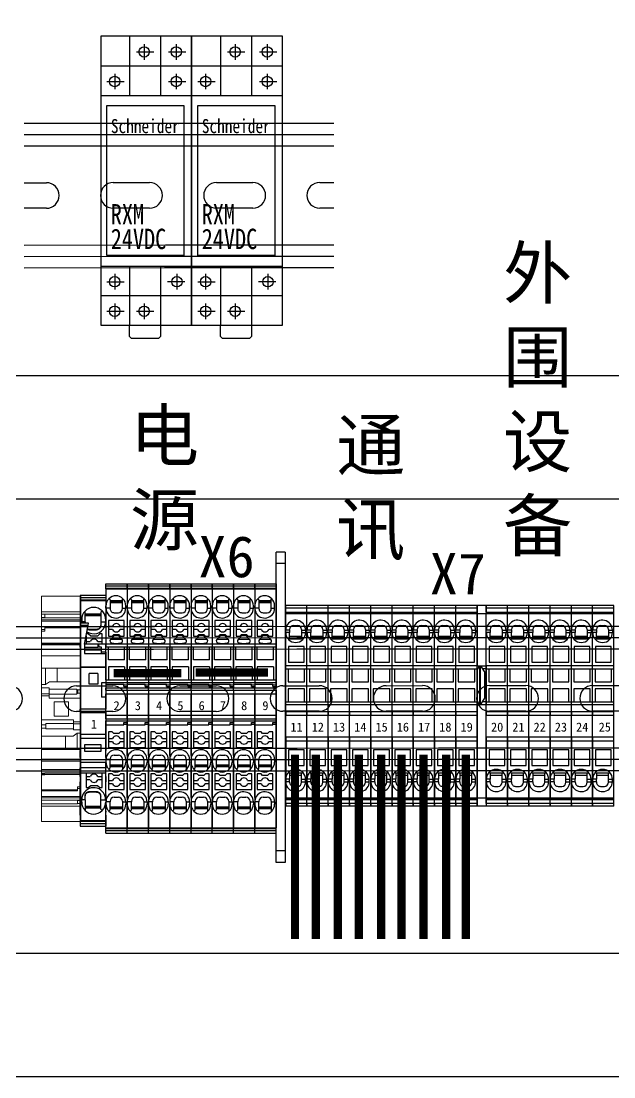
# Model space of a CAD drawing. Header units: millimetres. Extents: x -3630 to 1270, y -52213 to -49192.
# Drawn here: x -1520.9 to -1377.3, y -52045 to -51789.1 of the extents above; entities that cross this region are included whole.
import ezdxf

# ---------------------------------------------------------------- set-up
doc = ezdxf.new("R2010")
doc.units = ezdxf.units.MM
doc.layers.add('03-电路图形与符号及连接细实线', color=7, linetype='Continuous', lineweight=9)
doc.layers.add('L', color=3, linetype='Continuous')
doc.styles.get("Standard").update_dxf_attribs({"font": 'arial.ttf'})
doc.styles.add('楷体', font='', dxfattribs={"width": 0.8})
doc.styles.get('楷体').set_extended_font_data('FangSong')

# ---------------------------------------------------------------- blocks, each defined once
blk = doc.blocks.new('35mm导轨')
at = {"color": 7, "linetype": 'Continuous'}
for p, q in [((0, 0), (0, -34.03)), ((5.5, 0), (5.5, -34.28)), ((14.4, -5.4), (14.4, 0)), ((20.6, 0), (20.6, -5.4)), ((29.5, 0), (29.5, -34.28)), ((35, 0), (35, -34.53)), ((14.4, -30.4), (14.4, -21.6)), ((20.6, -21.6), (20.6, -30.4)), ((0, -40.03), (0, -75)), ((5.5, -40.28), (5.5, -75)), ((29.5, -40.28), (29.5, -75)), ((35, -40.53), (35, -75)), ((14.4, -55.4), (14.4, -46.6)), ((20.6, -46.6), (20.6, -55.4)), ((14.4, -75), (14.4, -71.6)), ((20.6, -71.6), (20.6, -75))]:
    blk.add_line(p, q, dxfattribs=at)
at = {"color": 2, "linetype": 'Continuous'}
for p, q in [((2.75, 0), (2.75, -34.4)), ((32.25, 0), (32.25, -34.15)), ((2.75, -40.4), (2.75, -75)), ((32.25, -40.15), (32.25, -75))]:
    blk.add_line(p, q, dxfattribs=at)
for p, q in [((0, -34.03), (0, -40.03)), ((5.5, -34.28), (5.5, -40.28)), ((29.5, -34.28), (29.5, -40.28)), ((35, -34.53), (35, -40.53))]:
    blk.add_line(p, q)
at = {"color": 2}
for p, q in [((2.75, -34.4), (2.75, -40.4)), ((32.25, -34.15), (32.25, -40.15))]:
    blk.add_line(p, q, dxfattribs=at)
at = {"color": 7, "linetype": 'Continuous'}
for centre, start, end in [((17.5, -5.4), 180, 0), ((17.5, -21.6), 0, 180), ((17.5, -30.4), 180, 0), ((17.5, -46.6), 0, 180), ((17.5, -55.4), 180, 0), ((17.5, -71.6), 0, 180)]:
    blk.add_arc(centre, 3.1, start, end, dxfattribs=at)
blk = doc.blocks.new('CLIPFIX_35-select__2', base_point=(-143.27, 65.5))
at = {"color": 7, "linetype": 'Continuous'}
for p, q in [((-143.27, 75), (-143.27, 65.5)), ((-139.54, 75), (-143.27, 75)), ((-138.98, 75), (-139.54, 75)), ((-139.54, 65.5), (-139.54, 75)), ((-138.98, 75), (-138.98, 66.3)), ((-138.98, 75), (-138.05, 75)), ((-138.05, 75), (-137.54, 75)), ((-138.05, 75), (-138.05, 65.5)), ((-137.54, 65.5), (-137.54, 75)), ((-137.54, 75), (-137.22, 75)), ((-137.22, 65.5), (-137.22, 75)), ((-137.22, 75), (-135.81, 75)), ((-135.81, 75), (-135.81, 66.3)), ((-135.6, 75), (-135.81, 75)), ((-135.6, 75), (-131.93, 75)), ((-135.6, 66.3), (-135.6, 75)), ((-131.74, 75), (-131.93, 75)), ((-131.93, 74.2), (-131.93, 75)), ((-131.88, 74.2), (-131.93, 74.2)), ((-131.88, 74.2), (-131.88, 65.5)), ((-131.74, 75), (-131.74, 65.5)), ((-131.74, 75), (-131.55, 75)), ((-131.55, 74.2), (-131.55, 75)), ((-131.55, 75), (-130.61, 75)), ((-131.47, 74.2), (-131.55, 74.2)), ((-131.47, 74.2), (-131.47, 65.5)), ((-128.59, 75), (-130.61, 75)), ((-128.59, 75), (-128.15, 75)), ((-128.15, 65.5), (-128.15, 75)), ((-125.82, 75), (-128.15, 75)), ((-125.82, 75), (-125.82, 65.5)), ((-125.82, 75), (-122.57, 75)), ((-122.57, 75), (-122.57, 67.36)), ((-122.57, 75), (-120.62, 75)), ((-120.62, 74), (-120.62, 75)), ((-120.62, 75), (-119.81, 75)), ((-119.81, 74), (-119.81, 75)), ((-119.81, 75), (-118.61, 75)), ((-118.61, 67.3), (-118.61, 75)), ((-112.82, 75), (-118.61, 75)), ((-112.82, 75), (-112.82, 73.2)), ((-112.82, 75), (-112.35, 75)), ((-112.35, 75), (-112.35, 73.2)), ((-110.87, 75), (-112.35, 75)), ((-110.87, 75), (-110.87, 73.2)), ((-110.87, 75), (-110.07, 75)), ((-110.07, 74.09), (-110.07, 75)), ((-106.12, 75), (-110.07, 75)), ((-106.12, 65.5), (-106.12, 75)), ((-103.12, 75), (-106.12, 75)), ((-103.12, 65.5), (-103.12, 75)), ((-103.12, 75), (-100.47, 75)), ((-100.47, 66.3), (-100.47, 75)), ((-100.2, 75), (-100.47, 75)), ((-100.07, 75), (-100.2, 75)), ((-100.2, 75), (-100.2, 65.5)), ((-100.07, 66.3), (-100.07, 75)), ((-97.11, 75), (-100.07, 75)), ((-96.69, 75), (-97.11, 75)), ((-97.11, 75), (-97.11, 74.2)), ((-96.69, 74.2), (-97.11, 74.2)), ((-96.69, 74.2), (-96.69, 75)), ((-94.73, 75), (-96.69, 75)), ((-96.34, 74.2), (-96.69, 74.2)), ((-96.34, 74.2), (-96.34, 65.5)), ((-96.14, 74.2), (-96.34, 74.2)), ((-96.14, 65.5), (-96.14, 74.2)), ((-94.73, 65.5), (-94.73, 75)), ((-94.4, 75), (-94.73, 75)), ((-94.4, 65.5), (-94.4, 75)), ((-93.9, 75), (-94.4, 75)), ((-93.9, 65.5), (-93.9, 75)), ((-93.81, 75), (-93.9, 75)), ((-93.81, 74.2), (-93.81, 75)), ((-93.04, 75), (-93.81, 75)), ((-93.04, 74.2), (-93.81, 74.2)), ((-93.04, 75), (-93.04, 74.2)), ((-93.04, 75), (-92.4, 75)), ((-93.04, 74.2), (-92.97, 74.2)), ((-92.97, 65.5), (-92.97, 74.2)), ((-92.4, 75), (-92.4, 65.5)), ((-88.67, 75), (-92.4, 75)), ((-88.67, 75), (-88.67, 65.5)), ((-120.62, 74), (-120.81, 74)), ((-120.81, 67.3), (-120.81, 74)), ((-120.62, 74), (-119.81, 74)), ((-119.51, 74), (-119.81, 74)), ((-119.51, 67.3), (-119.51, 74)), ((-114.25, 72), (-117.7, 72)), ((-117.7, 72), (-117.7, 68.5)), ((-114.25, 68.5), (-114.25, 72)), ((-113.33, 73.2), (-113.33, 65.5)), ((-113.33, 73.2), (-112.82, 73.2)), ((-112.82, 73.2), (-112.43, 73.2)), ((-112.43, 66.5), (-112.43, 73.2)), ((-112.35, 73.2), (-112.43, 73.2)), ((-111.14, 73.2), (-112.35, 73.2)), ((-111.14, 73.2), (-111.14, 66.5)), ((-111.14, 73.2), (-110.87, 73.2)), ((-106.12, 74.09), (-110.07, 74.09)), ((-110.07, 74.09), (-109.37, 73.14)), ((-109.37, 65.5), (-109.37, 73.14)), ((-122.57, 69.22), (-125.82, 69.22)), ((-109.37, 71.28), (-106.12, 71.28)), ((-121.88, 66.41), (-122.57, 67.36)), ((-120.81, 67.3), (-121.07, 67.3)), ((-121.07, 65.5), (-121.07, 67.3)), ((-120.81, 67.3), (-119.6, 67.3)), ((-119.6, 65.5), (-119.6, 67.3)), ((-119.6, 67.3), (-119.51, 67.3)), ((-119.12, 67.3), (-119.51, 67.3)), ((-119.12, 67.3), (-119.12, 65.5)), ((-118.61, 67.3), (-119.12, 67.3)), ((-117.7, 68.5), (-114.25, 68.5)), ((-139.54, 65.5), (-143.27, 65.5)), ((-138.9, 65.5), (-139.54, 65.5)), ((-138.9, 66.3), (-138.98, 66.3)), ((-138.9, 66.3), (-138.14, 66.3)), ((-138.9, 65.5), (-138.9, 66.3)), ((-138.9, 65.5), (-138.14, 65.5)), ((-138.14, 66.3), (-138.14, 65.5)), ((-138.14, 65.5), (-138.05, 65.5)), ((-138.05, 65.5), (-137.54, 65.5)), ((-137.22, 65.5), (-137.54, 65.5)), ((-135.26, 65.5), (-137.22, 65.5)), ((-135.81, 66.3), (-135.6, 66.3)), ((-135.6, 66.3), (-135.26, 66.3)), ((-135.26, 66.3), (-134.84, 66.3)), ((-135.26, 66.3), (-135.26, 65.5)), ((-135.26, 65.5), (-134.84, 65.5)), ((-134.84, 65.5), (-134.84, 66.3)), ((-134.84, 65.5), (-131.88, 65.5)), ((-131.88, 65.5), (-131.74, 65.5)), ((-131.74, 65.5), (-131.47, 65.5)), ((-130.61, 65.5), (-131.47, 65.5)), ((-130.61, 65.5), (-128.59, 65.5)), ((-128.59, 65.5), (-128.15, 65.5)), ((-128.15, 65.5), (-125.82, 65.5)), ((-121.88, 66.41), (-125.82, 66.41)), ((-121.88, 65.5), (-125.82, 65.5)), ((-121.88, 65.5), (-121.88, 66.41)), ((-121.07, 65.5), (-121.88, 65.5)), ((-121.07, 65.5), (-119.6, 65.5)), ((-119.12, 65.5), (-119.6, 65.5)), ((-119.12, 65.5), (-113.33, 65.5)), ((-113.33, 65.5), (-112.14, 65.5)), ((-112.43, 66.5), (-112.31, 66.5)), ((-112.14, 66.27), (-112.31, 66.5)), ((-112.31, 66.5), (-111.22, 66.5)), ((-112.14, 65.5), (-112.14, 66.27)), ((-112.14, 66.27), (-111.33, 66.27)), ((-112.14, 65.5), (-111.33, 65.5)), ((-111.22, 66.5), (-111.33, 66.27)), ((-111.33, 66.27), (-111.33, 65.5)), ((-111.33, 65.5), (-109.37, 65.5)), ((-111.22, 66.5), (-111.14, 66.5)), ((-109.37, 65.5), (-106.12, 65.5)), ((-103.12, 65.5), (-106.12, 65.5)), ((-103.12, 65.5), (-100.4, 65.5)), ((-100.47, 66.3), (-100.4, 66.3)), ((-100.4, 66.3), (-100.4, 65.5)), ((-100.4, 65.5), (-100.2, 65.5)), ((-100.2, 65.5), (-100.02, 65.5)), ((-100.07, 66.3), (-100.02, 66.3)), ((-100.02, 66.3), (-100.02, 65.5)), ((-100.02, 65.5), (-96.34, 65.5)), ((-96.34, 65.5), (-96.14, 65.5)), ((-96.14, 65.5), (-94.73, 65.5)), ((-94.73, 65.5), (-94.4, 65.5)), ((-94.4, 65.5), (-93.9, 65.5)), ((-93.9, 65.5), (-92.97, 65.5)), ((-92.97, 65.5), (-92.4, 65.5)), ((-92.4, 65.5), (-88.67, 65.5))]:
    blk.add_line(p, q, dxfattribs=at)
at = {"color": 2, "linetype": 'Continuous'}
for p, q in [((-130.61, 75), (-130.61, 65.5)), ((-128.59, 75), (-128.59, 65.5))]:
    blk.add_line(p, q, dxfattribs=at)
blk = doc.blocks.new('ST_2_5-select__2', base_point=(-161.48, 74.58))
at = {"color": 7, "linetype": 'Continuous'}
for p, q in [((-161.48, 79.73), (-161.48, 74.58)), ((-160.84, 79.73), (-161.48, 79.73)), ((-160.84, 79.73), (-160.84, 74.58)), ((-159.88, 79.73), (-160.84, 79.73)), ((-159.88, 74.58), (-159.88, 79.73)), ((-159.78, 79.73), (-159.88, 79.73)), ((-159.78, 79.73), (-159.78, 74.58)), ((-159.52, 79.73), (-159.78, 79.73)), ((-159.52, 79.73), (-159.52, 74.58)), ((-146.9, 79.73), (-159.52, 79.73)), ((-155.56, 79.38), (-154.96, 79.38)), ((-146.9, 79.73), (-146.9, 74.58)), ((-146.18, 79.73), (-146.9, 79.73)), ((-138.18, 79.73), (-146.18, 79.73)), ((-146.18, 79.16), (-146.18, 79.73)), ((-137.47, 79.73), (-138.18, 79.73)), ((-138.18, 79.16), (-138.18, 79.73)), ((-137.47, 79.73), (-137.47, 74.58)), ((-135.79, 79.73), (-137.47, 79.73)), ((-135.79, 79.73), (-135.79, 74.58)), ((-134.87, 79.73), (-135.79, 79.73)), ((-134.87, 79.73), (-134.87, 74.58)), ((-129.6, 79.73), (-134.87, 79.73)), ((-129.6, 79.73), (-129.6, 74.58)), ((-128.67, 79.73), (-129.6, 79.73)), ((-128.67, 79.73), (-128.67, 74.58)), ((-114.84, 79.73), (-128.67, 79.73)), ((-118.81, 79.38), (-119.41, 79.38)), ((-114.84, 79.73), (-114.84, 74.58)), ((-114.59, 79.73), (-114.84, 79.73)), ((-114.59, 79.73), (-114.59, 74.58)), ((-114.49, 79.73), (-114.59, 79.73)), ((-114.49, 74.58), (-114.49, 79.73)), ((-113.52, 79.73), (-114.49, 79.73)), ((-113.52, 79.73), (-113.52, 74.58)), ((-112.88, 79.73), (-113.52, 79.73)), ((-112.88, 79.73), (-112.88, 74.58)), ((-156.68, 76.53), (-156.68, 77.43)), ((-155.68, 78.43), (-155.56, 78.43)), ((-155.56, 78.43), (-154.96, 78.43)), ((-154.96, 78.43), (-154.03, 78.43)), ((-154.03, 78.43), (-154.03, 75.53)), ((-154.03, 78.43), (-153.41, 78.43)), ((-153.41, 78.43), (-153.41, 78.58)), ((-153.41, 75.53), (-153.41, 78.43)), ((-151.58, 79.08), (-151.58, 75.28)), ((-147.78, 79.08), (-151.58, 79.08)), ((-147.78, 75.28), (-147.78, 79.08)), ((-146.18, 75.16), (-146.18, 79.16)), ((-143.03, 79.16), (-146.18, 79.16)), ((-143.03, 75.16), (-143.03, 79.16)), ((-141.33, 79.16), (-141.33, 75.16)), ((-138.18, 79.16), (-141.33, 79.16)), ((-138.18, 75.16), (-138.18, 79.16)), ((-122.78, 79.08), (-126.58, 79.08)), ((-126.58, 79.08), (-126.58, 75.28)), ((-122.78, 75.28), (-122.78, 79.08)), ((-120.96, 78.43), (-120.96, 78.58)), ((-120.96, 75.53), (-120.96, 78.43)), ((-120.33, 78.43), (-120.96, 78.43)), ((-120.33, 78.43), (-120.33, 75.53)), ((-119.41, 78.43), (-120.33, 78.43)), ((-118.81, 78.43), (-119.41, 78.43)), ((-118.68, 78.43), (-118.81, 78.43)), ((-117.68, 76.53), (-117.68, 77.43)), ((-160.84, 74.58), (-161.48, 74.58)), ((-159.88, 74.58), (-160.84, 74.58)), ((-159.88, 74.58), (-159.78, 74.58)), ((-159.78, 74.58), (-159.52, 74.58)), ((-156.56, 74.58), (-159.52, 74.58)), ((-156.56, 74.58), (-156.56, 74.8)), ((-156.56, 74.58), (-155.56, 74.58)), ((-155.56, 75.53), (-155.68, 75.53)), ((-155.56, 75.53), (-154.96, 75.53)), ((-154.96, 74.58), (-155.56, 74.58)), ((-154.03, 75.53), (-154.96, 75.53)), ((-154.96, 74.58), (-153.96, 74.58)), ((-153.41, 75.53), (-154.03, 75.53)), ((-153.96, 74.58), (-153.96, 74.8)), ((-146.9, 74.58), (-153.96, 74.58)), ((-153.41, 75.38), (-153.41, 75.53)), ((-151.58, 75.28), (-147.78, 75.28)), ((-146.18, 74.58), (-146.9, 74.58)), ((-146.18, 74.58), (-146.18, 75.16)), ((-146.18, 75.16), (-143.03, 75.16)), ((-138.18, 74.58), (-146.18, 74.58)), ((-141.33, 75.16), (-138.18, 75.16)), ((-138.18, 74.58), (-138.18, 75.16)), ((-137.47, 74.58), (-138.18, 74.58)), ((-135.79, 74.58), (-137.47, 74.58)), ((-135.79, 74.58), (-134.87, 74.58)), ((-129.6, 74.58), (-134.87, 74.58)), ((-129.6, 74.58), (-128.67, 74.58)), ((-128.67, 74.58), (-120.41, 74.58)), ((-126.58, 75.28), (-122.78, 75.28)), ((-120.96, 75.38), (-120.96, 75.53)), ((-120.96, 75.53), (-120.33, 75.53)), ((-120.41, 74.58), (-120.41, 74.8)), ((-120.41, 74.58), (-119.41, 74.58)), ((-120.33, 75.53), (-119.41, 75.53)), ((-118.81, 75.53), (-119.41, 75.53)), ((-119.41, 74.58), (-118.81, 74.58)), ((-118.81, 75.53), (-118.68, 75.53)), ((-117.81, 74.58), (-118.81, 74.58)), ((-117.81, 74.58), (-117.81, 74.8)), ((-117.81, 74.58), (-114.84, 74.58)), ((-114.59, 74.58), (-114.84, 74.58)), ((-114.49, 74.58), (-114.59, 74.58)), ((-113.52, 74.58), (-114.49, 74.58)), ((-113.52, 74.58), (-112.88, 74.58))]:
    blk.add_line(p, q, dxfattribs=at)
at = {"color": 2, "linetype": 'Continuous'}
for p, q in [((-155.56, 78.43), (-155.56, 79.38)), ((-154.96, 78.43), (-154.96, 79.38)), ((-119.41, 78.43), (-119.41, 79.38)), ((-118.81, 78.43), (-118.81, 79.38)), ((-155.56, 75.53), (-155.56, 74.58)), ((-154.96, 75.53), (-154.96, 74.58)), ((-119.41, 75.53), (-119.41, 74.58)), ((-118.81, 75.53), (-118.81, 74.58))]:
    blk.add_line(p, q, dxfattribs=at)
at = {"color": 7, "linetype": 'Continuous'}
for centre, radius, start, end in [((-155.56, 76.98), 2.4, 90, 245.3757), ((-154.96, 76.98), 2.4, 45.3088, 90), ((-119.41, 76.98), 2.4, 90, 134.6912), ((-118.81, 76.98), 2.4, 294.6243, 90), ((-155.68, 77.43), 1, 90, 180), ((-154.96, 76.98), 2.4, 314.6912, 45.3088), ((-119.41, 76.98), 2.4, 134.6912, 225.3088), ((-118.68, 77.43), 1, 360, 90), ((-155.68, 76.53), 1, 180, 270), ((-155.56, 76.98), 2.4, 245.3757, 270), ((-154.96, 76.98), 2.4, 270, 294.6243), ((-154.96, 76.98), 2.4, 294.6243, 314.6912), ((-119.41, 76.98), 2.4, 225.3088, 245.3757), ((-119.41, 76.98), 2.4, 245.3757, 270), ((-118.81, 76.98), 2.4, 270, 294.6243), ((-118.68, 76.53), 1, 270, 360)]:
    blk.add_arc(centre, radius, start, end, dxfattribs=at)
for points in [[(-153.27, 78.69), (-153.31, 78.66), (-153.34, 78.63), (-153.37, 78.61), (-153.41, 78.58)], [(-121.1, 78.69), (-121.06, 78.66), (-121.03, 78.63), (-120.99, 78.61), (-120.96, 78.58)], [(-153.27, 75.27), (-153.31, 75.3), (-153.34, 75.33), (-153.37, 75.35), (-153.41, 75.38)], [(-121.1, 75.27), (-121.06, 75.3), (-121.03, 75.33), (-120.99, 75.35), (-120.96, 75.38)]]:
    blk.add_spline(points, degree=3, dxfattribs=at)
blk = doc.blocks.new('PT_2_5-TWIN-SELECT__2_b503abecfed5f87d18ab24592fec7340')
at = {"color": 7, "linetype": 'Continuous', "lineweight": 25}
for p, q in [((-178.97, 84.88), (-178.43, 84.88)), ((-178.97, 79.73), (-178.97, 84.88)), ((-178.43, 84.88), (-177.89, 84.88)), ((-178.43, 84.88), (-178.43, 79.73)), ((-177.89, 84.88), (-177.72, 84.88)), ((-177.89, 79.73), (-177.89, 84.88)), ((-177.72, 84.88), (-164.39, 84.88)), ((-177.72, 79.73), (-177.72, 84.88)), ((-173.07, 84.53), (-173.67, 84.53)), ((-164.39, 79.73), (-164.39, 84.88)), ((-164.39, 84.88), (-163.67, 84.88)), ((-163.67, 84.23), (-163.67, 84.88)), ((-163.67, 84.88), (-155.67, 84.88)), ((-155.67, 84.23), (-155.67, 84.88)), ((-155.67, 84.88), (-154.96, 84.88)), ((-154.96, 84.88), (-154.96, 79.73)), ((-154.96, 84.88), (-154.52, 84.88)), ((-154.52, 84.88), (-154.07, 84.88)), ((-154.52, 84.08), (-154.52, 84.88)), ((-154.07, 84.88), (-153.71, 84.88)), ((-154.07, 84.08), (-154.07, 84.88)), ((-153.2, 84.88), (-153.71, 84.88)), ((-153.71, 84.88), (-153.71, 79.73)), ((-153.2, 84.88), (-152.29, 84.88)), ((-152.29, 84.88), (-147.16, 84.88)), ((-152.29, 79.73), (-152.29, 84.88)), ((-147.16, 84.88), (-146.25, 84.88)), ((-147.16, 79.73), (-147.16, 84.88)), ((-146.25, 84.88), (-145.73, 84.88)), ((-145.73, 84.88), (-145.38, 84.88)), ((-145.73, 79.73), (-145.73, 84.88)), ((-145.38, 84.08), (-145.38, 84.88)), ((-145.38, 84.88), (-144.93, 84.88)), ((-144.93, 84.88), (-119.82, 84.88)), ((-144.93, 84.08), (-144.93, 84.88)), ((-136.37, 84.53), (-135.77, 84.53)), ((-126.17, 84.53), (-125.57, 84.53)), ((-119.82, 79.73), (-119.82, 84.88)), ((-119.66, 84.88), (-119.82, 84.88)), ((-119.12, 84.88), (-119.66, 84.88)), ((-119.66, 79.73), (-119.66, 84.88)), ((-118.57, 84.88), (-119.12, 84.88)), ((-119.12, 84.88), (-119.12, 79.73)), ((-118.57, 79.73), (-118.57, 84.88)), ((-175.27, 83.73), (-175.37, 83.82)), ((-174.82, 83.73), (-175.27, 83.73)), ((-174.82, 83.73), (-174.82, 80.73)), ((-174.67, 83.73), (-174.82, 83.73)), ((-174.67, 80.73), (-174.67, 83.73)), ((-174.42, 83.73), (-174.67, 83.73)), ((-174.42, 80.73), (-174.42, 83.73)), ((-173.07, 83.73), (-174.42, 83.73)), ((-172.97, 83.73), (-173.07, 83.73)), ((-171.97, 81.73), (-171.97, 82.73)), ((-170.12, 84.13), (-170.12, 80.33)), ((-168.72, 84.13), (-170.12, 84.13)), ((-167.92, 84.13), (-168.72, 84.13)), ((-168.72, 83.14), (-168.72, 84.13)), ((-166.32, 84.13), (-167.92, 84.13)), ((-167.92, 84.13), (-167.92, 83.14)), ((-166.72, 82.83), (-166.32, 83.23)), ((-166.72, 81.63), (-166.72, 82.83)), ((-165.49, 83.61), (-166.42, 82.68)), ((-166.42, 81.77), (-166.42, 82.68)), ((-166.32, 83.23), (-166.32, 84.13)), ((-165.48, 83.63), (-165.49, 83.61)), ((-165.49, 83.61), (-165.49, 80.84)), ((-164.52, 82.23), (-164.63, 83.33)), ((-164.63, 81.13), (-164.52, 82.23)), ((-163.67, 80.3), (-163.67, 84.23)), ((-160.52, 84.23), (-163.67, 84.23)), ((-160.52, 84.23), (-160.52, 80.3)), ((-158.82, 84.23), (-158.82, 80.3)), ((-158.82, 84.23), (-155.67, 84.23)), ((-155.67, 80.3), (-155.67, 84.23)), ((-154.52, 84.08), (-154.62, 84.08)), ((-154.62, 79.73), (-154.62, 84.08)), ((-154.07, 84.08), (-154.52, 84.08)), ((-144.93, 84.08), (-145.38, 84.08)), ((-144.93, 84.08), (-144.82, 84.08)), ((-144.82, 79.73), (-144.82, 84.08)), ((-141.52, 84.13), (-143.12, 84.13)), ((-143.12, 84.13), (-143.12, 83.23)), ((-143.12, 83.23), (-142.72, 82.83)), ((-142.72, 82.83), (-142.72, 81.63)), ((-140.72, 84.13), (-141.52, 84.13)), ((-141.52, 83.14), (-141.52, 84.13)), ((-139.32, 84.13), (-140.72, 84.13)), ((-140.72, 84.13), (-140.72, 83.14)), ((-139.32, 80.33), (-139.32, 84.13)), ((-137.47, 81.73), (-137.47, 82.73)), ((-136.47, 83.73), (-136.37, 83.73)), ((-136.37, 83.73), (-135.02, 83.73)), ((-135.02, 83.73), (-134.77, 83.73)), ((-135.02, 83.73), (-135.02, 80.73)), ((-134.77, 83.73), (-134.62, 83.73)), ((-134.77, 80.73), (-134.77, 83.73)), ((-134.62, 83.73), (-134.17, 83.73)), ((-134.62, 83.73), (-134.62, 80.73)), ((-134.17, 83.73), (-134.08, 83.82)), ((-131.32, 84.13), (-132.92, 84.13)), ((-132.92, 84.13), (-132.92, 83.23)), ((-132.92, 83.23), (-132.52, 82.83)), ((-132.52, 82.83), (-132.52, 81.63)), ((-131.32, 83.14), (-131.32, 84.13)), ((-130.52, 84.13), (-131.32, 84.13)), ((-130.52, 84.13), (-130.52, 83.14)), ((-129.12, 84.13), (-130.52, 84.13)), ((-129.12, 80.33), (-129.12, 84.13)), ((-127.27, 81.73), (-127.27, 82.73)), ((-126.27, 83.73), (-126.17, 83.73)), ((-126.17, 83.73), (-124.82, 83.73)), ((-124.82, 83.73), (-124.57, 83.73)), ((-124.82, 83.73), (-124.82, 80.73)), ((-124.57, 83.73), (-124.42, 83.73)), ((-124.57, 80.73), (-124.57, 83.73)), ((-124.42, 83.73), (-123.97, 83.73)), ((-124.42, 83.73), (-124.42, 80.73)), ((-123.97, 83.73), (-123.88, 83.82)), ((-178.43, 79.73), (-178.97, 79.73)), ((-177.89, 79.73), (-178.43, 79.73)), ((-177.72, 79.73), (-177.89, 79.73)), ((-177.72, 79.73), (-174.67, 79.73)), ((-175.07, 80.73), (-175.37, 80.43)), ((-175.07, 80.73), (-174.82, 80.73)), ((-174.82, 80.73), (-174.67, 80.73)), ((-174.67, 80.73), (-174.42, 80.73)), ((-174.67, 79.73), (-174.67, 79.95)), ((-174.67, 79.73), (-173.67, 79.73)), ((-174.42, 80.73), (-173.07, 80.73)), ((-173.07, 79.73), (-173.67, 79.73)), ((-172.97, 80.73), (-173.07, 80.73)), ((-173.07, 79.73), (-172.07, 79.73)), ((-172.07, 79.73), (-172.07, 79.95)), ((-172.07, 79.73), (-164.39, 79.73)), ((-170.12, 80.33), (-168.72, 80.33)), ((-168.72, 80.33), (-168.72, 81.31)), ((-168.72, 80.33), (-167.92, 80.33)), ((-167.92, 81.31), (-167.92, 80.33)), ((-167.92, 80.33), (-166.32, 80.33)), ((-166.32, 81.23), (-166.72, 81.63)), ((-165.49, 80.84), (-166.42, 81.77)), ((-166.32, 80.33), (-166.32, 81.23)), ((-165.48, 80.82), (-165.49, 80.84)), ((-164.39, 79.73), (-163.67, 79.73)), ((-163.67, 79.73), (-163.67, 80.3)), ((-160.52, 80.3), (-163.67, 80.3)), ((-155.67, 79.73), (-163.67, 79.73)), ((-158.82, 80.3), (-155.67, 80.3)), ((-155.67, 79.73), (-155.67, 80.3)), ((-155.67, 79.73), (-154.96, 79.73)), ((-154.96, 79.73), (-154.62, 79.73)), ((-154.62, 79.73), (-153.71, 79.73)), ((-153.2, 79.73), (-153.71, 79.73)), ((-153.2, 79.73), (-152.29, 79.73)), ((-147.16, 79.73), (-152.29, 79.73)), ((-146.25, 79.73), (-147.16, 79.73)), ((-146.25, 79.73), (-145.73, 79.73)), ((-144.82, 79.73), (-145.73, 79.73)), ((-137.37, 79.73), (-144.82, 79.73)), ((-142.72, 81.63), (-143.12, 81.23)), ((-143.12, 81.23), (-143.12, 80.33)), ((-143.12, 80.33), (-141.52, 80.33)), ((-141.52, 80.33), (-141.52, 81.31)), ((-141.52, 80.33), (-140.72, 80.33)), ((-140.72, 81.31), (-140.72, 80.33)), ((-140.72, 80.33), (-139.32, 80.33)), ((-137.37, 79.73), (-137.37, 79.95)), ((-137.37, 79.73), (-136.37, 79.73)), ((-136.47, 80.73), (-136.37, 80.73)), ((-135.02, 80.73), (-136.37, 80.73)), ((-136.37, 79.73), (-135.77, 79.73)), ((-134.77, 79.73), (-135.77, 79.73)), ((-134.77, 80.73), (-135.02, 80.73)), ((-134.62, 80.73), (-134.77, 80.73)), ((-134.77, 79.73), (-134.77, 79.95)), ((-127.17, 79.73), (-134.77, 79.73)), ((-134.37, 80.73), (-134.62, 80.73)), ((-134.37, 80.73), (-134.08, 80.43)), ((-132.52, 81.63), (-132.92, 81.23)), ((-132.92, 81.23), (-132.92, 80.33)), ((-132.92, 80.33), (-131.32, 80.33)), ((-131.32, 80.33), (-131.32, 81.31)), ((-131.32, 80.33), (-130.52, 80.33)), ((-130.52, 81.31), (-130.52, 80.33)), ((-130.52, 80.33), (-129.12, 80.33)), ((-127.17, 79.73), (-127.17, 79.95)), ((-127.17, 79.73), (-126.17, 79.73)), ((-126.27, 80.73), (-126.17, 80.73)), ((-124.82, 80.73), (-126.17, 80.73)), ((-126.17, 79.73), (-125.57, 79.73)), ((-124.57, 79.73), (-125.57, 79.73)), ((-124.57, 80.73), (-124.82, 80.73)), ((-124.42, 80.73), (-124.57, 80.73)), ((-124.57, 79.73), (-124.57, 79.95)), ((-119.82, 79.73), (-124.57, 79.73)), ((-124.17, 80.73), (-124.42, 80.73)), ((-124.17, 80.73), (-123.88, 80.43)), ((-119.66, 79.73), (-119.82, 79.73)), ((-119.12, 79.73), (-119.66, 79.73)), ((-118.57, 79.73), (-119.12, 79.73))]:
    blk.add_line(p, q, dxfattribs=at)
at = {"color": 2, "linetype": 'Continuous', "lineweight": 25}
for p, q in [((-173.07, 83.73), (-173.07, 84.53)), ((-153.2, 79.73), (-153.2, 84.88)), ((-146.25, 79.73), (-146.25, 84.88)), ((-136.37, 83.73), (-136.37, 84.53)), ((-126.17, 83.73), (-126.17, 84.53)), ((-173.07, 80.73), (-173.07, 79.73)), ((-136.37, 80.73), (-136.37, 79.73)), ((-126.17, 80.73), (-126.17, 79.73))]:
    blk.add_line(p, q, dxfattribs=at)
at = {"color": 7, "linetype": 'Continuous', "lineweight": 25}
for centre, radius, start, end in [((-173.67, 82.13), 2.4, 90, 135), ((-173.07, 82.13), 2.4, 294.6243, 90), ((-136.37, 82.13), 2.4, 90, 245.3757), ((-135.77, 82.13), 2.4, 45, 90), ((-126.17, 82.13), 2.4, 90, 245.3757), ((-125.57, 82.13), 2.4, 45, 90), ((-173.67, 82.13), 2.4, 135, 225), ((-172.97, 82.73), 1, 360, 90), ((-168.32, 82.23), 1, 113.5782, 246.4218), ((-168.32, 82.23), 1, 293.5782, 66.4218), ((-165.12, 83.28), 0.5, 5.4406, 134.9997), ((-141.12, 82.23), 1, 113.5782, 246.4218), ((-141.12, 82.23), 1, 293.5782, 66.4218), ((-136.47, 82.73), 1, 90, 180), ((-135.77, 82.13), 2.4, 315, 45), ((-130.92, 82.23), 1, 113.5782, 246.4218), ((-130.92, 82.23), 1, 293.5782, 66.4218), ((-126.27, 82.73), 1, 90, 180), ((-125.57, 82.13), 2.4, 315, 45), ((-173.67, 82.13), 2.4, 225, 245.3757), ((-173.67, 82.13), 2.4, 245.3757, 270), ((-173.07, 82.13), 2.4, 270, 294.6243), ((-172.97, 81.73), 1, 270, 0), ((-165.12, 81.18), 0.5, 225, 354.5597), ((-136.47, 81.73), 1, 180, 270), ((-136.37, 82.13), 2.4, 245.3757, 270), ((-135.77, 82.13), 2.4, 270, 294.6243), ((-135.77, 82.13), 2.4, 294.6243, 315), ((-126.27, 81.73), 1, 180, 270), ((-126.17, 82.13), 2.4, 245.3757, 270), ((-125.57, 82.13), 2.4, 270, 294.6243), ((-125.57, 82.13), 2.4, 294.6243, 315)]:
    blk.add_arc(centre, radius, start, end, dxfattribs=at)
blk = doc.blocks.new('PT_4_HESILED_24_5X20-select__2_08e6fd54ed2d4d0ee8dc45947adb3970')
at = {"color": 7, "linetype": 'Continuous', "lineweight": 25}
for p, q in [((-134.97, 59.61), (-134.97, 53.46)), ((-134.4, 59.61), (-134.97, 59.61)), ((-134.4, 53.46), (-134.4, 59.61)), ((-134.07, 59.61), (-134.4, 59.61)), ((-133.86, 59.61), (-134.07, 59.61)), ((-133.86, 53.46), (-133.86, 59.61)), ((-133.69, 59.61), (-133.86, 59.61)), ((-133.69, 53.46), (-133.69, 59.61)), ((-133.39, 59.61), (-133.69, 59.61)), ((-132.29, 59.61), (-133.39, 59.61)), ((-132.29, 59.61), (-131.57, 59.61)), ((-131.57, 59.61), (-131.37, 59.61)), ((-131.37, 59.61), (-124.27, 59.61)), ((-129.17, 59.26), (-128.57, 59.26)), ((-122.97, 59.61), (-124.27, 59.61)), ((-122.97, 59.61), (-122.67, 59.61)), ((-122.67, 59.61), (-122.12, 59.61)), ((-122.12, 58.19), (-122.12, 59.61)), ((-122.12, 59.61), (-121.15, 59.61)), ((-121.12, 59.61), (-121.15, 59.61)), ((-121.12, 59.61), (-120.83, 59.61)), ((-120.83, 53.46), (-120.83, 59.61)), ((-119.53, 59.61), (-120.83, 59.61)), ((-119.53, 53.46), (-119.53, 59.61)), ((-118.37, 59.61), (-119.53, 59.61)), ((-118.37, 59.61), (-116.64, 59.61)), ((-116.49, 59.61), (-116.64, 59.61)), ((-115.77, 59.61), (-116.49, 59.61)), ((-113.72, 59.61), (-115.77, 59.61)), ((-113.72, 53.46), (-113.72, 59.61)), ((-112.8, 59.61), (-113.72, 59.61)), ((-112.8, 53.46), (-112.8, 59.61)), ((-107.77, 59.61), (-112.8, 59.61)), ((-107.53, 59.61), (-107.77, 59.61)), ((-107.53, 53.46), (-107.53, 59.61)), ((-107.06, 59.61), (-107.53, 59.61)), ((-107.06, 59.61), (-106.6, 59.61)), ((-96.44, 59.61), (-106.6, 59.61)), ((-106.6, 53.46), (-106.6, 59.61)), ((-96.34, 59.61), (-96.44, 59.61)), ((-96.44, 59.61), (-96.44, 53.46)), ((-91.62, 59.61), (-96.34, 59.61)), ((-96.34, 59.61), (-96.34, 53.46)), ((-91.62, 59.61), (-90.92, 59.61)), ((-86.28, 59.61), (-90.92, 59.61)), ((-85.78, 59.61), (-86.28, 59.61)), ((-85.78, 57.6), (-85.78, 59.61)), ((-80.36, 59.61), (-85.78, 59.61)), ((-84.87, 59.26), (-85.48, 59.26)), ((-80.19, 59.61), (-80.36, 59.61)), ((-80.36, 53.46), (-80.36, 59.61)), ((-80.19, 53.46), (-80.19, 59.61)), ((-79.65, 59.61), (-80.19, 59.61)), ((-79.65, 53.46), (-79.65, 59.61)), ((-79.07, 59.61), (-79.65, 59.61)), ((-79.07, 53.46), (-79.07, 59.61)), ((-130.52, 58.46), (-131.17, 58.46)), ((-130.38, 58.46), (-130.52, 58.46)), ((-130.52, 58.46), (-130.52, 54.66)), ((-130.38, 58.46), (-130.38, 54.66)), ((-130.13, 58.46), (-130.38, 58.46)), ((-130.13, 58.46), (-130.13, 54.66)), ((-128.57, 58.46), (-130.13, 58.46)), ((-128.57, 58.46), (-127.74, 58.46)), ((-127.74, 58.46), (-127.65, 58.46)), ((-126.74, 55.66), (-126.74, 57.46)), ((-126.65, 55.66), (-126.65, 57.46)), ((-123.77, 58.19), (-125.62, 58.19)), ((-125.62, 58.19), (-125.62, 57.68)), ((-125.62, 57.68), (-125.12, 57.08)), ((-125.12, 57.08), (-125.12, 55.44)), ((-122.97, 58.19), (-123.77, 58.19)), ((-123.77, 57.18), (-123.77, 58.19)), ((-122.12, 58.19), (-122.97, 58.19)), ((-122.97, 58.19), (-122.97, 57.18)), ((-122.12, 54.34), (-122.12, 58.19)), ((-116.82, 58.61), (-116.82, 54.56)), ((-116.07, 58.61), (-116.82, 58.61)), ((-116.07, 54.56), (-116.07, 58.61)), ((-115.32, 58.61), (-116.07, 58.61)), ((-115.32, 54.56), (-115.32, 58.61)), ((-100.62, 55.39), (-100.62, 57.49)), ((-100.62, 57.49), (-98.02, 57.49)), ((-98.02, 55.39), (-98.02, 57.49)), ((-92.37, 58.56), (-93.12, 58.56)), ((-93.12, 58.56), (-93.12, 54.51)), ((-92.02, 58.56), (-92.37, 58.56)), ((-92.37, 54.51), (-92.37, 58.56)), ((-91.62, 58.56), (-92.02, 58.56)), ((-92.02, 58.56), (-92.02, 54.51)), ((-91.62, 58.56), (-91.62, 55.39)), ((-90.92, 58.56), (-91.62, 58.56)), ((-90.89, 58.56), (-90.92, 58.56)), ((-90.92, 58.19), (-90.92, 58.56)), ((-90.92, 55.39), (-90.92, 58.19)), ((-90.27, 58.19), (-90.92, 58.19)), ((-90.89, 58.56), (-86.28, 57.69)), ((-90.27, 58.19), (-90.27, 57.18)), ((-88.9, 58.19), (-90.27, 58.19)), ((-88.92, 57.08), (-88.42, 57.68)), ((-88.92, 55.44), (-88.92, 57.08)), ((-88.42, 57.68), (-88.42, 58.1)), ((-87.4, 57.46), (-87.4, 55.66)), ((-87.31, 55.66), (-87.31, 57.46)), ((-86.28, 57.69), (-85.78, 57.6)), ((-85.48, 58.46), (-85.78, 58.46)), ((-85.48, 58.46), (-83.92, 58.46)), ((-83.92, 58.46), (-83.68, 58.46)), ((-83.92, 58.46), (-83.92, 54.66)), ((-83.68, 58.46), (-83.68, 54.66)), ((-83.68, 58.46), (-83.52, 58.46)), ((-83.52, 58.46), (-82.87, 58.46)), ((-83.52, 58.46), (-83.52, 54.66)), ((-130.87, 54.66), (-131.23, 54.31)), ((-130.87, 54.66), (-130.52, 54.66)), ((-130.52, 54.66), (-130.38, 54.66)), ((-130.38, 54.66), (-130.13, 54.66)), ((-130.13, 54.66), (-128.57, 54.66)), ((-128.57, 54.66), (-127.74, 54.66)), ((-127.74, 54.66), (-127.65, 54.66)), ((-125.12, 55.44), (-125.62, 54.85)), ((-125.62, 54.85), (-125.62, 54.34)), ((-125.62, 54.34), (-123.77, 54.34)), ((-123.77, 54.34), (-123.77, 55.35)), ((-123.77, 54.34), (-122.97, 54.34)), ((-122.97, 55.35), (-122.97, 54.34)), ((-122.97, 54.34), (-122.12, 54.34)), ((-122.12, 53.46), (-122.12, 54.34)), ((-116.82, 54.56), (-116.07, 54.56)), ((-116.07, 54.56), (-115.32, 54.56)), ((-103.75, 53.46), (-103.75, 54.51)), ((-100.25, 54.51), (-103.75, 54.51)), ((-98.02, 55.39), (-100.62, 55.39)), ((-100.25, 53.46), (-100.25, 54.51)), ((-93.12, 54.51), (-92.86, 54.51)), ((-93.12, 54.51), (-93.12, 53.46)), ((-92.86, 54.51), (-92.37, 54.51)), ((-92.86, 53.46), (-92.86, 54.51)), ((-92.37, 54.51), (-92.02, 54.51)), ((-92.02, 54.51), (-91.62, 54.51)), ((-90.92, 55.39), (-91.62, 55.39)), ((-91.62, 55.03), (-91.62, 55.39)), ((-91.62, 55.03), (-90.92, 55.14)), ((-91.62, 54.51), (-91.62, 55.03)), ((-90.92, 55.14), (-90.92, 55.39)), ((-90.92, 54.34), (-90.92, 55.14)), ((-90.92, 53.46), (-90.92, 54.34)), ((-90.92, 54.34), (-90.27, 54.34)), ((-90.27, 55.35), (-90.27, 54.34)), ((-90.27, 54.34), (-88.42, 54.34)), ((-88.42, 54.85), (-88.92, 55.44)), ((-88.42, 54.34), (-88.42, 54.85)), ((-86.31, 54.66), (-86.4, 54.66)), ((-85.48, 54.66), (-86.31, 54.66)), ((-83.92, 54.66), (-85.48, 54.66)), ((-83.68, 54.66), (-83.92, 54.66)), ((-83.52, 54.66), (-83.68, 54.66)), ((-83.17, 54.66), (-83.52, 54.66)), ((-83.17, 54.66), (-82.82, 54.31)), ((-134.4, 53.46), (-134.97, 53.46)), ((-133.86, 53.46), (-134.4, 53.46)), ((-133.69, 53.46), (-133.86, 53.46)), ((-133.39, 53.46), (-133.69, 53.46)), ((-132.29, 53.46), (-133.39, 53.46)), ((-132.29, 53.46), (-131.57, 53.46)), ((-131.37, 53.46), (-131.57, 53.46)), ((-131.37, 53.46), (-130.38, 53.46)), ((-130.38, 53.46), (-130.38, 53.72)), ((-129.43, 53.46), (-130.38, 53.46)), ((-129.43, 53.46), (-129.17, 53.46)), ((-128.57, 53.46), (-129.17, 53.46)), ((-128.57, 53.46), (-128.32, 53.46)), ((-127.37, 53.46), (-128.32, 53.46)), ((-128.31, 53.47), (-128.31, 53.47)), ((-127.37, 53.72), (-127.37, 53.46)), ((-127.37, 53.46), (-124.27, 53.46)), ((-122.97, 53.46), (-124.27, 53.46)), ((-122.97, 53.46), (-122.67, 53.46)), ((-122.67, 53.46), (-122.12, 53.46)), ((-122.12, 53.46), (-121.15, 53.46)), ((-121.12, 53.46), (-121.15, 53.46)), ((-121.12, 53.46), (-120.83, 53.46)), ((-119.53, 53.46), (-120.83, 53.46)), ((-118.37, 53.46), (-119.53, 53.46)), ((-118.37, 53.46), (-116.64, 53.46)), ((-116.49, 53.46), (-116.64, 53.46)), ((-115.77, 53.46), (-116.49, 53.46)), ((-113.72, 53.46), (-115.77, 53.46)), ((-112.8, 53.46), (-113.72, 53.46)), ((-107.77, 53.46), (-112.8, 53.46)), ((-107.53, 53.46), (-107.77, 53.46)), ((-107.06, 53.46), (-107.53, 53.46)), ((-107.06, 53.46), (-106.6, 53.46)), ((-103.75, 53.46), (-106.6, 53.46)), ((-100.25, 53.46), (-103.75, 53.46)), ((-96.44, 53.46), (-100.25, 53.46)), ((-96.34, 53.46), (-96.44, 53.46)), ((-93.12, 53.46), (-96.34, 53.46)), ((-92.86, 53.46), (-93.12, 53.46)), ((-92.86, 53.46), (-90.92, 53.46)), ((-86.67, 53.46), (-90.92, 53.46)), ((-86.67, 53.72), (-86.67, 53.46)), ((-86.67, 53.46), (-85.73, 53.46)), ((-85.74, 53.47), (-85.73, 53.47)), ((-85.73, 53.46), (-85.48, 53.46)), ((-85.48, 53.46), (-84.87, 53.46)), ((-84.87, 53.46), (-84.62, 53.46)), ((-84.62, 53.46), (-83.68, 53.46)), ((-83.68, 53.46), (-83.68, 53.72)), ((-80.36, 53.46), (-83.68, 53.46)), ((-80.19, 53.46), (-80.36, 53.46)), ((-79.65, 53.46), (-80.19, 53.46)), ((-79.07, 53.46), (-79.65, 53.46))]:
    blk.add_line(p, q, dxfattribs=at)
at = {"color": 2, "linetype": 'Continuous', "lineweight": 25}
for p, q in [((-128.57, 58.46), (-128.57, 59.26)), ((-86.28, 59.61), (-86.28, 57.69)), ((-85.48, 58.46), (-85.48, 59.26)), ((-126.74, 57.46), (-126.65, 57.46)), ((-87.4, 57.46), (-87.31, 57.46)), ((-128.57, 54.66), (-128.57, 53.46)), ((-126.65, 55.66), (-126.74, 55.66)), ((-87.31, 55.66), (-87.4, 55.66)), ((-85.48, 54.66), (-85.48, 53.46)), ((-129.43, 53.46), (-129.43, 53.47)), ((-128.32, 53.46), (-128.31, 53.47)), ((-85.73, 53.46), (-85.73, 53.47)), ((-84.62, 53.46), (-84.62, 53.47))]:
    blk.add_line(p, q, dxfattribs=at)
at = {"color": 7, "linetype": 'Continuous', "lineweight": 25}
for points in [[(-127.74, 58.46), (-127.55, 58.44), (-127.45, 58.42), (-127.36, 58.39), (-127.19, 58.29), (-127.04, 58.17), (-126.91, 58.02), (-126.82, 57.85), (-126.79, 57.75), (-126.77, 57.66), (-126.74, 57.46)], [(-126.65, 57.46), (-126.66, 57.66), (-126.72, 57.85), (-126.81, 58.02), (-126.94, 58.17), (-127.09, 58.29), (-127.26, 58.39), (-127.45, 58.44), (-127.65, 58.46)], [(-87.4, 57.46), (-87.4, 57.57), (-87.38, 57.68), (-87.35, 57.79), (-87.31, 57.89)], [(-87.31, 57.46), (-87.28, 57.67), (-87.22, 57.87)], [(-126.74, 55.66), (-126.77, 55.47), (-126.79, 55.37), (-126.82, 55.28), (-126.91, 55.11), (-127.04, 54.96), (-127.19, 54.83), (-127.36, 54.74), (-127.45, 54.7), (-127.55, 54.68), (-127.74, 54.66)], [(-127.65, 54.66), (-127.46, 54.68), (-127.27, 54.74), (-127.09, 54.83), (-126.94, 54.95), (-126.82, 55.11), (-126.72, 55.28), (-126.67, 55.47), (-126.65, 55.66)], [(-86.4, 54.66), (-86.59, 54.68), (-86.78, 54.74), (-86.96, 54.83), (-87.11, 54.95), (-87.23, 55.11), (-87.33, 55.28), (-87.38, 55.47), (-87.4, 55.66)], [(-86.31, 54.66), (-86.5, 54.68), (-86.6, 54.7), (-86.69, 54.74), (-86.86, 54.83), (-87.01, 54.96), (-87.14, 55.11), (-87.23, 55.28), (-87.26, 55.37), (-87.28, 55.47), (-87.31, 55.66)]]:
    blk.add_lwpolyline(points, dxfattribs=at)
for centre, radius, start, end in [((-129.17, 56.36), 2.9, 90, 133.6028), ((-128.57, 56.36), 2.9, 294.4433, 90), ((-85.48, 56.36), 2.9, 90, 95.9857), ((-84.87, 56.36), 2.9, 46.3972, 90), ((-129.17, 56.36), 2.9, 133.6028, 225), ((-123.37, 56.26), 1, 113.5782, 246.4218), ((-123.37, 56.26), 1, 293.5782, 66.4218), ((-90.67, 56.26), 1, 293.5782, 66.4218), ((-85.48, 56.36), 2.9, 145.7708, 245.5567), ((-84.87, 56.36), 2.9, 315, 46.3972), ((-129.17, 56.36), 2.9, 225, 245.5567), ((-84.87, 56.36), 2.9, 294.4433, 315), ((-129.17, 56.36), 2.9, 245.5567, 264.8582), ((-129.17, 56.36), 2.9, 264.8582, 270), ((-128.57, 56.36), 2.9, 270, 275.1654), ((-128.57, 56.36), 2.9, 275.17, 294.4433), ((-85.48, 56.36), 2.9, 245.5567, 264.8301), ((-85.48, 56.36), 2.9, 264.8584, 270.0001), ((-84.87, 56.36), 2.9, 270, 275.1425), ((-84.87, 56.36), 2.9, 275.1425, 294.4433)]:
    blk.add_arc(centre, radius, start, end, dxfattribs=at)
blk = doc.blocks.new('ATP-ST-TWIN-select__2_4375556995c730cb7784d9f1fa183e11')
at = {"color": 7, "linetype": 'Continuous', "lineweight": 25}
for p, q in [((-2.1, 399.2), (-2.1, 397)), ((-2.1, 399.2), (0.65, 399.2)), ((0.65, 399.2), (70.35, 399.2)), ((0.65, 399.2), (0.65, 397)), ((70.35, 399.2), (70.35, 397)), ((70.35, 399.2), (73.1, 399.2)), ((73.1, 399.2), (73.1, 397)), ((0.65, 397), (-2.1, 397)), ((70.35, 397), (0.65, 397)), ((73.1, 397), (70.35, 397))]:
    blk.add_line(p, q, dxfattribs=at)
blk = doc.blocks.new('D-ST_2_5-Body__1_6c4d490ab84484bc33904e54066180d1')
at = {"color": 7, "linetype": 'Continuous', "lineweight": 25}
for p, q in [((-123.7, 81.48), (-121.74, 81.48)), ((-123.7, 81.48), (-123.7, 79.28)), ((-121.74, 81.48), (-121.74, 79.28)), ((-109.12, 81.48), (-121.74, 81.48)), ((-109.12, 81.48), (-108.4, 81.48)), ((-109.12, 80.13), (-109.12, 81.48)), ((-109.12, 79.88), (-109.12, 80.13)), ((-109.12, 79.28), (-109.12, 79.88)), ((-108.4, 81.48), (-108.4, 80.6)), ((-108.4, 81.48), (-100.4, 81.48)), ((-108.4, 79.47), (-108.4, 79.28)), ((-100.4, 81.48), (-99.68, 81.48)), ((-100.4, 81.48), (-100.4, 80.6)), ((-100.4, 79.47), (-100.4, 79.28)), ((-77.06, 81.48), (-99.68, 81.48)), ((-99.68, 81.48), (-99.68, 80.13)), ((-99.68, 80.13), (-99.68, 79.88)), ((-99.68, 79.88), (-99.68, 79.28)), ((-77.06, 81.48), (-75.1, 81.48)), ((-77.06, 81.48), (-77.06, 79.28)), ((-75.1, 81.48), (-75.1, 79.28)), ((-123.7, 79.28), (-121.74, 79.28)), ((-121.74, 79.28), (-109.12, 79.28)), ((-108.4, 79.28), (-109.12, 79.28)), ((-100.4, 79.28), (-108.4, 79.28)), ((-99.68, 79.28), (-100.4, 79.28)), ((-99.68, 79.28), (-77.06, 79.28)), ((-77.06, 79.28), (-75.1, 79.28))]:
    blk.add_line(p, q, dxfattribs=at)
blk = doc.blocks.new('D-ST_2_5-Bridge_element1__2_3414ebeb034d69ad0d8b25bb7844aa72')
at = {"color": 7, "linetype": 'Continuous', "lineweight": 25}
for p, q in [((-109.12, 80.13), (-107.53, 81.18)), ((-109.12, 79.88), (-109.12, 80.13)), ((-99.68, 80.13), (-109.12, 80.13)), ((-109.12, 79.88), (-109.02, 79.88)), ((-108.26, 79.38), (-109.02, 79.88)), ((-109.02, 79.88), (-99.78, 79.88)), ((-100.54, 79.38), (-108.26, 79.38)), ((-101.27, 81.18), (-107.53, 81.18)), ((-99.68, 80.13), (-101.27, 81.18)), ((-99.78, 79.88), (-100.54, 79.38)), ((-99.78, 79.88), (-99.68, 79.88)), ((-99.68, 80.13), (-99.68, 79.88))]:
    blk.add_line(p, q, dxfattribs=at)
blk = doc.blocks.new('D-ST_2_5-Select__3_dc4adc24e0a95d92e97723a7713c6beb')
for name in ['D-ST_2_5-Body__1_6c4d490ab84484bc33904e54066180d1', 'D-ST_2_5-Bridge_element1__2_3414ebeb034d69ad0d8b25bb7844aa72']:
    blk.add_blockref(name, (0, 0))
blk = doc.blocks.new('A$C1FA6488F')
for p, q in [((6.96, 73.25), (6.96, 66.11)), ((14.53, 73.25), (14.53, 66.11)), ((8.65, 69.47), (12.85, 69.47)), ((10.54, 71.36), (10.54, 67.58)), ((16.42, 69.47), (20.62, 69.47)), ((18.31, 71.36), (18.31, 67.58)), ((0, 66.11), (21.86, 66.11)), ((3.39, 64.19), (3.39, 60.42)), ((6.96, 66.08), (6.96, 58.95)), ((14.53, 66.08), (14.53, 58.95)), ((18.31, 64.19), (18.31, 60.42)), ((1.5, 62.31), (5.7, 62.31)), ((16.42, 62.31), (20.62, 62.31)), ((0, 58.95), (21.86, 58.95)), ((0, 17.57), (21.86, 17.57)), ((3.39, 15.68), (3.39, 11.91)), ((6.96, 17.57), (6.96, 10.44)), ((14.53, 17.54), (14.53, 10.41)), ((18.47, 15.68), (18.47, 11.91)), ((1.5, 13.79), (5.7, 13.79)), ((20.36, 13.79), (16.16, 13.79)), ((0, 10.44), (21.86, 10.44)), ((6.96, 10.41), (6.96, 3.27)), ((14.53, 10.41), (14.53, 3.27)), ((3.39, 8.52), (3.39, 4.74)), ((10.54, 8.52), (10.54, 4.74)), ((1.5, 6.63), (5.7, 6.63)), ((8.65, 6.63), (12.85, 6.63))]:
    blk.add_line(p, q)
for points in [[(0, 3.27), (22, 3.27), (22, 73.27), (0, 73.27)], [(1.5, 56.46), (20.18, 56.46), (20.18, 20.15), (1.5, 20.15)]]:
    blk.add_lwpolyline(points, close=True)
at = {"color": 1}
blk.add_lwpolyline([(6.96, 3.27), (14.52, 3.27), (14.52, 0.5), (14.02, 0), (7.46, 0), (6.96, 0.5)], close=True, dxfattribs=at)
for centre in [(10.54, 69.47), (18.31, 69.47), (3.39, 62.31), (18.31, 62.31), (3.39, 13.79), (18.47, 13.79), (3.39, 6.63), (10.54, 6.63)]:
    blk.add_circle(centre, 1.26)
at = {"layer": 'L', "color": 1, "lineweight": -3, "style": '楷体', "width": 0.8}
blk.add_text('Schneider', height=3.408, dxfattribs=at).set_placement((2.46, 49.79))
at = {"layer": 'L', "color": 5, "lineweight": -3, "style": '楷体', "width": 0.8}
for s, p in [('RXM', (2.45, 27.66)), ('24VDC', (2.45, 21.7))]:
    blk.add_text(s, height=4.933, dxfattribs=at).set_placement(p)

msp = doc.modelspace()

# ---------------------------------------------------------------- linework, layer by layer
at = {"color": 7}
for p, q in [((-1703.75, -51874.999), (-1273.75, -51874.999)), ((-1273.75, -51904.999), (-1703.75, -51904.999))]:
    msp.add_line(p, q, dxfattribs=at)
msp.add_line((-1703.75, -52014.959), (-1273.75, -52014.959))
msp.add_lwpolyline([(-1703.75, -51334.959), (-1243.75, -51334.959), (-1243.75, -52044.959), (-1703.75, -52044.959)], close=True)
at = {"color": 2, "const_width": 2}
for points in [[(-1482.091, -51947.154), (-1498.418, -51947.154)], [(-1461.099, -51946.998), (-1478.566, -51946.998)]]:
    msp.add_lwpolyline(points, dxfattribs=at)
at = {"color": 1, "const_width": 2}
for points in [[(-1454.52, -51966.873), (-1454.52, -52011.519)], [(-1439.033, -51966.873), (-1439.033, -52011.519)], [(-1423.389, -51966.873), (-1423.389, -52011.519)]]:
    msp.add_lwpolyline(points, dxfattribs=at)
at = {"color": 5, "const_width": 2}
for points in [[(-1449.462, -51966.873), (-1449.462, -52011.519)], [(-1433.662, -51966.873), (-1433.662, -52011.519)], [(-1417.914, -51966.873), (-1417.914, -52011.519)]]:
    msp.add_lwpolyline(points, dxfattribs=at)
at = {"color": 7, "true_color": 0xffffff, "const_width": 2}
for points in [[(-1444.115, -51966.873), (-1444.115, -52011.519)], [(-1428.715, -51966.873), (-1428.715, -52011.519)], [(-1413.155, -51966.873), (-1413.155, -52011.519)]]:
    msp.add_lwpolyline(points, dxfattribs=at)

# ---------------------------------------------------------------- block references
for p in [(-1501.589, -51866.063), (-1479.56, -51866.063)]:
    msp.add_blockref('A$C1FA6488F', p)
at = {"color": 7, "rotation": 90.03069121160108}
for p in [(-1520.133, -51848.881), (-1529.026, -51970.814), (-1454.026, -51970.774), (-1379.026, -51970.734)]:
    msp.add_blockref('35mm导轨', p, dxfattribs=at)
for name, p, rotation in [('ATP-ST-TWIN-select__2_4375556995c730cb7784d9f1fa183e11', (-1856.063, -51919.872), 270), ('PT_2_5-TWIN-SELECT__2_b503abecfed5f87d18ab24592fec7340', (-1580.033, -52104.45), 270), ('PT_2_5-TWIN-SELECT__2_b503abecfed5f87d18ab24592fec7340', (-1574.883, -52104.45), 270), ('PT_2_5-TWIN-SELECT__2_b503abecfed5f87d18ab24592fec7340', (-1569.733, -52104.45), 270), ('PT_2_5-TWIN-SELECT__2_b503abecfed5f87d18ab24592fec7340', (-1564.583, -52104.45), 270), ('PT_2_5-TWIN-SELECT__2_b503abecfed5f87d18ab24592fec7340', (-1559.433, -52104.45), 270), ('PT_2_5-TWIN-SELECT__2_b503abecfed5f87d18ab24592fec7340', (-1554.283, -52104.45), 270), ('PT_2_5-TWIN-SELECT__2_b503abecfed5f87d18ab24592fec7340', (-1549.133, -52104.45), 270), ('PT_2_5-TWIN-SELECT__2_b503abecfed5f87d18ab24592fec7340', (-1543.983, -52104.45), 270), ('PT_4_HESILED_24_5X20-select__2_08e6fd54ed2d4d0ee8dc45947adb3970', (-1446.918, -51849.216), 90), ('D-ST_2_5-Select__3_dc4adc24e0a95d92e97723a7713c6beb', (-1489.712, -52054.465), 270)]:
    msp.add_blockref(name, p, dxfattribs=dict(rotation=rotation))
at = {"color": 1, "rotation": 270}
for p in [(-1456.766, -51930.771), (-1451.616, -51930.771), (-1446.466, -51930.771), (-1441.316, -51930.771), (-1436.166, -51930.771), (-1431.016, -51930.771), (-1425.866, -51930.771), (-1420.716, -51930.771), (-1415.566, -51930.771), (-1408.182, -51930.771), (-1403.032, -51930.771), (-1397.882, -51930.771), (-1392.732, -51930.771), (-1387.582, -51930.771), (-1382.432, -51930.771)]:
    msp.add_blockref('ST_2_5-select__2', p, dxfattribs=at)
at = {"layer": '03-电路图形与符号及连接细实线', "color": 1, "rotation": 89.99999999999999}
msp.add_blockref('CLIPFIX_35-select__2', (-1506.383, -51983.099), dxfattribs=at)

# ---------------------------------------------------------------- texts
at = {"color": 2, "char_height": 12.25, "attachment_point": 1}
for s, width, insert in [('{\\fSimSun|b0|i0|c134|p2;外围设备}', 18.09269, (-1404.101, -51843.995)), ('{\\fSimSun|b0|i0|c134|p2;电源}', 21.08977, (-1494.486, -51883.387)), ('{\\fSimSun|b0|i0|c134|p2;通讯}', 17.13033, (-1444.524, -51885.717))]:
    msp.add_mtext_dynamic_manual_height_columns(s, width=width, gutter_width=17.5, heights=[0], dxfattribs=dict(at, insert=insert))
at = {"char_height": 10, "attachment_point": 1}
for s, insert in [('{\\fSimSun|b0|i0|c134|p34;\\C6;X6}', (-1477.896, -51913.876)), ('{\\fSimSun|b0|i0|c134|p34;\\C6;X7}', (-1421.885, -51918.01))]:
    msp.add_mtext_dynamic_manual_height_columns(s, width=476.53397, gutter_width=12.5, heights=[65.014], dxfattribs=dict(at, insert=insert))
at = {"color": 1, "char_height": 2.17315, "attachment_point": 1}
for s, insert in [('{\\fSimSun|b0|i0|c134|p2;2}', (-1498.466, -51953.909)), ('{\\fSimSun|b0|i0|c134|p2;3}', (-1493.316, -51953.909)), ('{\\fSimSun|b0|i0|c134|p2;4}', (-1488.166, -51953.909)), ('{\\fSimSun|b0|i0|c134|p2;5}', (-1483.016, -51953.909)), ('{\\fSimSun|b0|i0|c134|p2;6}', (-1477.866, -51953.909)), ('{\\fSimSun|b0|i0|c134|p2;7}', (-1472.716, -51953.909)), ('{\\fSimSun|b0|i0|c134|p2;8}', (-1467.566, -51953.909)), ('{\\fSimSun|b0|i0|c134|p2;9}', (-1462.416, -51953.909)), ('{\\fSimSun|b0|i0|c134|p2;1}', (-1503.971, -51958.407)), ('{\\fSimSun|b0|i0|c134|p2;11}', (-1455.618, -51959.108)), ('{\\fSimSun|b0|i0|c134|p2;12}', (-1450.468, -51959.108)), ('{\\fSimSun|b0|i0|c134|p2;13}', (-1445.318, -51959.108)), ('{\\fSimSun|b0|i0|c134|p2;14}', (-1440.168, -51959.108)), ('{\\fSimSun|b0|i0|c134|p2;15}', (-1435.018, -51959.108)), ('{\\fSimSun|b0|i0|c134|p2;16}', (-1429.868, -51959.108)), ('{\\fSimSun|b0|i0|c134|p2;17}', (-1424.718, -51959.108)), ('{\\fSimSun|b0|i0|c134|p2;18}', (-1419.568, -51959.108)), ('{\\fSimSun|b0|i0|c134|p2;19}', (-1414.418, -51959.108)), ('{\\fSimSun|b0|i0|c134|p2;20}', (-1407.034, -51959.108)), ('{\\fSimSun|b0|i0|c134|p2;21}', (-1401.884, -51959.108)), ('{\\fSimSun|b0|i0|c134|p2;22}', (-1396.734, -51959.108)), ('{\\fSimSun|b0|i0|c134|p2;23}', (-1391.584, -51959.108)), ('{\\fSimSun|b0|i0|c134|p2;24}', (-1386.434, -51959.108)), ('{\\fSimSun|b0|i0|c134|p2;25}', (-1380.963, -51959.101))]:
    msp.add_mtext_dynamic_manual_height_columns(s, width=6.09696, gutter_width=17.5, heights=[0], dxfattribs=dict(at, insert=insert))

doc.saveas('drawing.dxf')
